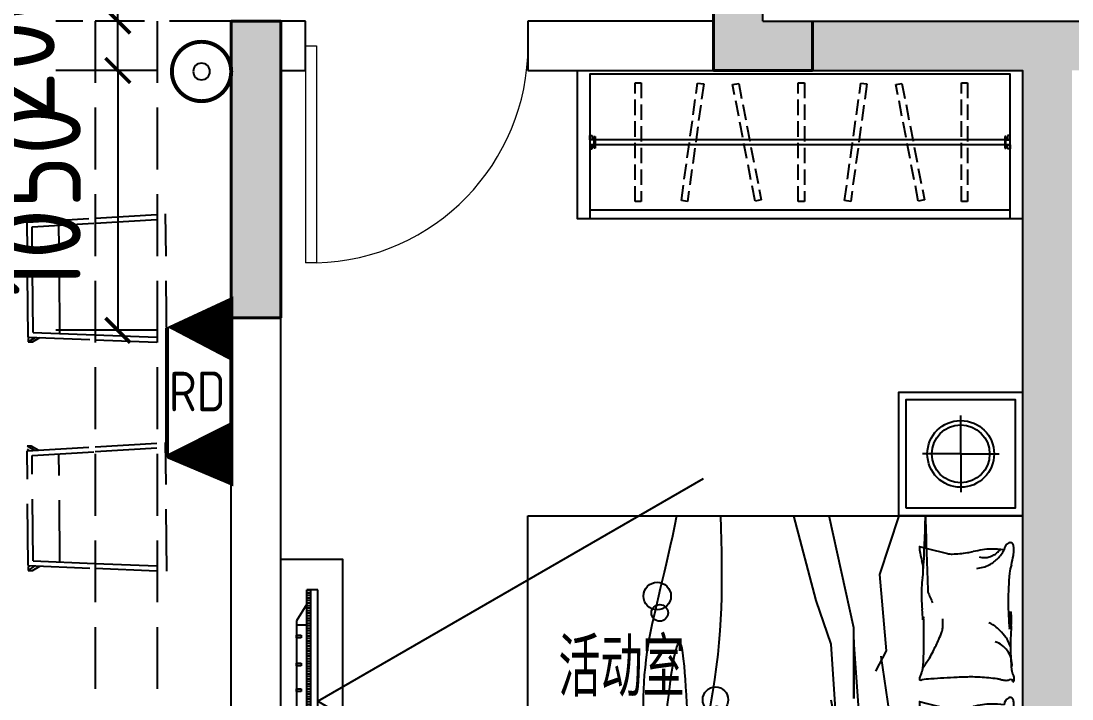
# Model space of a CAD drawing. Extents: x 3753737 to 4713801, y -857380 to 24339.
# Drawn here: x 4242463 to 4246713, y -707164 to -704423 of the extents above; entities that cross this region are included whole.
import ezdxf
from ezdxf.enums import TextEntityAlignment as Align

# ---------------------------------------------------------------- set-up
doc = ezdxf.new("R2010")
doc.units = 0
doc.header["$LTSCALE"] = 1000
doc.header["$MEASUREMENT"] = 0
doc.linetypes.add('3.5方案汇报，与郭总、侯月琴确定户型_t8$0$高层_t8$0$DASH', pattern=[0.35, 0.25, -0.1])
doc.linetypes.add('A户型$0$DASH', pattern=[0.35, 0.25, -0.1])
doc.layers.get('0').update_dxf_attribs({"linetype": 'CONTINUOUS'})
doc.layers.get('Defpoints').update_dxf_attribs({"linetype": 'CONTINUOUS'})
for name, color, linetype in [('!!电气', 1, 'CONTINUOUS'), ('3.5方案汇报，与郭总、侯月琴确定户型_t8$0$2020.03.04 -1安徽标准化洋房户型(UA）_t8_t8$0$A-家具-FURN', 251, 'CONTINUOUS'), ('3.5方案汇报，与郭总、侯月琴确定户型_t8$0$2020.03.04 -1安徽标准化洋房户型(UA）_t8_t8$0$fur', 252, 'CONTINUOUS'), ('3.5方案汇报，与郭总、侯月琴确定户型_t8$0$2020.03.04 -1安徽标准化洋房户型(UA）_t8_t8$0$FURN', 252, 'CONTINUOUS'), ('3.5方案汇报，与郭总、侯月琴确定户型_t8$0$高层_t8$0$LS-家具-LB', 8, 'CONTINUOUS'), ('5fur', 175, 'CONTINUOUS'), ('EQUIP-安防', 3, 'CONTINUOUS'), ('LS-家具-LB', 8, 'CONTINUOUS'), ('WALL', 252, 'CONTINUOUS'), ('保温', 6, 'CONTINUOUS')]:
    doc.layers.add(name, color=color, linetype=linetype)
for name, color, linetype, lineweight in [('COLUMN', 252, 'CONTINUOUS', 40), ('EQUIP-消防', 3, 'CONTINUOUS', 20), ('PUB_HATCH', 8, 'CONTINUOUS', 9), ('PUB_TEXT', 7, 'CONTINUOUS', 20), ('WINDOW', 146, 'CONTINUOUS', 20)]:
    doc.layers.add(name, color=color, linetype=linetype, lineweight=lineweight)
doc.styles.add('_TEL_DIM', font='SIMPLEX', dxfattribs={"width": 0.8, "height": 3.5, "bigfont": 'HZTXT'})
doc.styles.get("Standard").update_dxf_attribs({"font": 'gbenor.shx', "bigfont": 'gbcbig.shx'})
doc.dimstyles.get("Standard").update_dxf_attribs({"dimscale": 100, "dimtxt": 3.5, "dimasz": 1, "dimexe": 2.5, "dimexo": 3, "dimgap": 1.5, "dimtad": 1, "dimdec": 0, "dimzin": 0, "dimdsep": 46, "dimtxsty": 'Standard', "dimblk": 'ARCHTICK', "dimcen": 0.09, "dimadec": 0, "dimazin": 0, "dimtfac": 1, "dimtdec": 0, "dimtix": 1, "dimtmove": 2, "dimatfit": 3, "dimfxl": 1, "dimtolj": 1, "dimtzin": 0, "dimarcsym": 0})

# ---------------------------------------------------------------- blocks, each defined once
blk = doc.blocks.new('GFDGFSDFGD')
at = {"layer": 'PUB_HATCH'}
for points in [[(456966.6242620276, 370823.7242364994), (456316.6235069988, 370823.7237810019), (456316.6235069988, 370623.723500697), (456766.6242620276, 370623.7242364994), (456766.6242608383, 368523.7281418327), (457166.6242608383, 368523.7281418327), (457166.6242608383, 368723.7281418327), (456966.6242609706, 368723.7281418327)], [(454816.6362339624, 368723.7167763724), (454816.6362308792, 367523.7257141294), (455016.6362343028, 367523.7239626549), (455016.6362342408, 368723.7167764931)]]:
    blk.add_hatch(color=256, dxfattribs=at).paths.add_polyline_path(points)
at = {"layer": 'COLUMN', "color": 252}
for p, q in [((456766.6242620276, 370623.7242364994), (456766.6242608383, 368523.7281418327)), ((454816.6362339624, 368723.7167763724), (454816.6362308792, 367523.7257141294)), ((455016.6362342408, 368723.7167764931), (454816.6362339624, 368723.7167763724)), ((455016.6362343028, 367523.7239626549), (455016.6362342408, 368723.7167764931)), ((457166.6242608383, 368523.7281418327), (457166.6242608383, 368723.7281418327)), ((456766.6242608383, 368523.7281418327), (457166.6242608383, 368523.7281418327)), ((454816.6362308792, 367523.7257141294), (455016.6362343028, 367523.7239626549))]:
    blk.add_line(p, q, dxfattribs=at)
blk = doc.blocks.new('GDFGDGRD')
at = {"layer": '保温', "linetype": 'Continuous', "ltscale": 10}
h = blk.add_hatch(dxfattribs=at)
h.set_pattern_fill('HEX', color=251, scale=10, angle=90, style=0)
h.set_pattern_definition([(90, (-70765.89117912838, -151624.7360933621), (-16.49778, 1.010197673501861e-15), [9.525, -19.05]), (210, (-70765.89117912838, -151624.7360933621), (8.248889999999996, -14.28749658604684), [9.525, -19.05]), (150, (-70765.89117912838, -151615.2110933621), (-8.248890000000003, -14.28749658604684), [9.525, -19.05])])
h.paths.add_polyline_path([(434066.5790224251, 368523.7248330163), (434066.5789810187, 368723.7248300065), (432166.5783829462, 368723.7248300508), (432166.5784243525, 368523.7248330605)])
h = blk.add_hatch(dxfattribs=at)
h.set_pattern_fill('HEX', color=251, scale=10, angle=90, style=0)
h.set_pattern_definition([(90, (-70765.89117912838, -152124.7360933621), (-16.49778, 1.010197673501861e-15), [9.525, -19.05]), (210, (-70765.89117912838, -152124.7360933621), (8.248889999999996, -14.28749658604684), [9.525, -19.05]), (150, (-70765.89117912838, -152115.2110933621), (-8.248890000000003, -14.28749658604684), [9.525, -19.05])])
h.paths.add_polyline_path([(433016.677671614, 363923.7248245182), (433216.6776553047, 363923.7248245182), (433216.6776158109, 368523.7247332072), (433016.6776321201, 368523.7249298521)])
blk = doc.blocks.new('FGDGDGRDGRRD')
at = {"layer": '5fur', "color": 252, "linetype": 'A户型$0$DASH'}
for p, q in [((428534.8212053912, 366458.3318143099), (427984.8212053226, 366458.3318143099)), ((427984.8212053226, 366458.3318143099), (427984.8212053349, 363458.3318215524)), ((428234.8212054023, 366458.3318143099), (428234.8212052924, 363458.3318215585)), ((428534.8212054035, 363458.3318215524), (428534.8212053912, 366458.3318143099)), ((427984.8212053294, 365661.3506581786), (428269.4946724803, 365678.2163108966)), ((428274.5861164507, 365158.0915636655), (428269.4946724803, 365678.2163108966)), ((427709.1920051184, 365664.3178156393), (427726.493164704, 365664.4871747887)), ((427709.1920051184, 365664.3178156393), (427737.4564601207, 365646.6953833841)), ((427709.3251775543, 365650.713368722), (427716.2035708931, 365645.4362430337)), ((427709.3807916195, 365645.0320233258), (427984.8212053294, 365661.3506581783)), ((427713.9299557426, 365180.3047565126), (427709.3807916195, 365645.0320233258)), ((427726.493164704, 365664.4871747887), (427756.5219214429, 365647.8249282364)), ((427729.5661644326, 365626.1928483413), (427984.8212053294, 365641.3155885022)), ((427733.742666619, 365199.5354683411), (427729.5661644326, 365626.1928483413)), ((427842.2229839671, 365195.237478988), (427837.9415570608, 365632.6136143988)), ((427984.8212053294, 365641.3155885027), (428269.6906799006, 365658.1928538021)), ((427733.742666619, 365199.5354683411), (427984.8212053294, 365189.587738535)), ((427713.9299557426, 365180.3047565126), (427984.8212053294, 365169.5720472526)), ((427713.9855698082, 365174.6234111169), (427720.7593405587, 365180.0341763387)), ((427713.9855698082, 365174.6234111169), (427714.1187422439, 365161.018964201)), ((427714.1187422439, 365161.018964201), (427742.0328059828, 365179.1913217984)), ((427714.1187422439, 365161.018964201), (427731.41990183, 365161.1883233499)), ((427731.41990183, 365161.1883233499), (427761.1167257215, 365178.4352170432)), ((427984.8212053294, 365189.5877385359), (428274.3901090292, 365178.1150207596)), ((427984.8212053294, 365169.5720472525), (428274.5861164507, 365158.0915636655)), ((427709.1920051184, 364740.5712377088), (427726.493164704, 364740.7405968583)), ((427709.1920051184, 364740.5712377088), (427737.4564601207, 364722.9488054537)), ((427709.3807916195, 364721.2854453953), (427984.8212053294, 364737.6040802478)), ((427726.493164704, 364740.7405968583), (427756.5219214429, 364724.078350306)), ((427984.8212053294, 364737.6040802481), (428269.4946724803, 364754.4697329662)), ((427984.8212053294, 364717.5690105723), (428269.6906799006, 364734.4462758717)), ((428274.5861164507, 364234.3449857351), (428269.4946724803, 364754.4697329662)), ((427709.3251775543, 364726.9667907915), (427716.2035708931, 364721.6896651033)), ((427713.9299557426, 364256.5581785822), (427709.3807916195, 364721.2854453953)), ((427729.5661644326, 364702.4462704108), (427984.8212053294, 364717.5690105718)), ((427733.742666619, 364275.7888904106), (427729.5661644326, 364702.4462704108)), ((427842.2229839671, 364271.4909010576), (427837.9415570608, 364708.8670364683)), ((427733.742666619, 364275.7888904106), (427984.8212053294, 364265.8411606045)), ((427984.8212053294, 364265.8411606054), (428274.3901090292, 364254.3684428292)), ((427713.9299557426, 364256.5581785822), (427984.8212053294, 364245.8254693222)), ((427713.9855698082, 364250.8768331864), (427720.7593405587, 364256.2875984082)), ((427713.9855698082, 364250.8768331864), (427714.1187422439, 364237.2723862705)), ((427714.1187422439, 364237.2723862705), (427742.0328059828, 364255.4447438679)), ((427714.1187422439, 364237.2723862705), (427731.41990183, 364237.4417454195)), ((427731.41990183, 364237.4417454195), (427761.1167257215, 364254.6886391127)), ((427984.8212053294, 364245.825469322), (428274.5861164507, 364234.3449857351))]:
    blk.add_line(p, q, dxfattribs=at)
blk = doc.blocks.new('3.5方案汇报，与郭总、侯月琴确定户型_t8$0$2020.03.04 -1安徽标准化洋房户型(UA）_t8_t8$0$A-F-Bed1500-4')
at = {"color": 252}
for p, q in [((-750, 0), (750, 0)), ((-750, -2000), (-750, 0)), ((750, 0), (750, -2000)), ((-617.7616681484506, -386.1678229130339), (-597.1052253507078, -303.5976939790417)), ((8.50855775270611, -386.1678229130339), (29.16500055044889, -303.5976939788088)), ((-625.2731553353369, -416.1934013820719), (-617.7616681484506, -386.1678229130339)), ((0.9970705658197403, -416.1934013820719), (8.50855775270611, -386.1678229130339)), ((-511.9317226624116, -577.1798769615125), (-750, -498.5179049889557)), ((750, -478.7751651676372), (236.2117371819913, -522.2103799527977)), ((-203.8726855423301, -549.6951108605135), (-511.9317226624116, -577.1798769615125)), ((-121.3568195393309, -593.6707366220653), (-203.8726855423301, -549.6951108605135)), ((192.2032949095592, -516.7134267324582), (-181.868435013108, -571.682923741173)), ((746.33831248153, -516.7134267324582), (159.196948508732, -643.1432804106735)), ((313.2264670683071, -538.7012044200674), (192.2032949095592, -516.7134267324582)), ((219.7085639815778, -648.6402336307801), (-247.8811278147623, -681.6219529518858)), ((159.196948508732, -643.1432804106735), (219.7085639815778, -648.6402336307801)), ((399.7718516308814, -687.1189061722253), (619.8140629930422, -654.1371868508868)), ((619.8140629930422, -654.1371868508868), (750, -678.7815798122901)), ((-297.3905886290595, -681.6219529521186), (-750, -781.9198113195598)), ((-11.33574325218797, -681.6219529518858), (-297.3905886290595, -681.6219529521186)), ((-247.8811278147623, -681.6219529518858), (-11.33574325218797, -681.6219529518858)), ((-5.834665923379362, -775.0701225022785), (461.7549670860171, -681.6219529518858)), ((542.7992743197829, -698.1128126126714), (399.7718516308814, -687.1189061722253)), ((461.7549670860171, -681.6219529518858), (542.7992743197829, -698.1128126126714)), ((-231.3779546143487, -775.0701225022785), (103.2992309322581, -753.2596241997089)), ((-407.4117237040773, -835.5365727311), (-231.3779546143487, -775.0701225022785)), ((-750, -926.6360268753488), (-407.4117237040773, -835.5365727311)), ((750, -2000), (-750, -2000))]:
    blk.add_line(p, q, dxfattribs=at)
for points in [[(-139.249232025817, -42.7511342507787, 0.08815313181814681), (-173.7790566831827, -46.29488889290951, 0.08815313181902454), (-204.9744019890204, -61.51715610316023, 0.07754712070292484), (-226.620638509281, -83.12931038974784, 0.07754712070444297), (-240.6538191596046, -110.3086151876487)], [(-221.2358808247373, -48.4499370441772, 0.02784216218710925), (-245.0176549861208, -59.06310973060317, 0.04868500777511277), (-257.5544203873724, -67.14686379302293, 0.02366646222630654), (-285.4776938995346, -91.50591961527243, 0.03122341845377973), (-304.5009703617543, -112.185090259416, 0.04680097368508041), (-309.6089792819694, -119.8512246275786, 0.02319083204715396), (-317.6459259726107, -136.5808198016603)], [(-135.4935864089057, -403.0572284564842, 0.01610775216538851), (-174.4123205458745, -376.8253474652302, 0.02459882653293369), (-201.2185604190454, -361.7720933710225, 0.009477215100867024), (-250.2568336464465, -338.4738929325249, 0.0159372813057892), (-280.0888819471002, -326.1168072121218, 0.07252085289905216), (-296.4292581798509, -322.5305621267762, 0.03333927880047234), (-332.6689003454521, -322.3637158314232)], [(-521.7384666698053, -401.5331427433994, 0.009729474472361587), (-744.4496543509886, -392.5013080853969, 0.002723181774252113), (-441.5664151413366, -382.4145902951714, 0.007970500852809087), (-419.821477971971, -373.3759234382305, 0.007970500855136745), (-398.375706737861, -363.6487096799538)], [(213.4660011697561, -401.5331427433994, 0.009729474472361587), (240.7548134885728, -392.5013080853969, 0.009729474473291038), (267.6715636532754, -382.4145902951714, 0.007970500852809087), (289.416500822641, -373.3759234382305, 0.007970500855136745), (310.862272056751, -363.6487096797209)]]:
    blk.add_lwpolyline(points, format="xyb", dxfattribs=at)
for centre, radius in [((-6.30894747748971, -1241.852265570778), 51.58965469094711), ((46.07884426414967, -1236.617397223366), 26.18686817343938), ((386.5995559524745, -1435.542531394865), 135.8260201244952), ((-425.4113549496979, -1477.421507525025), 55.67098179216729), ((-357.3072224175557, -1466.951765938429), 33.53479937890176), ((454.7036966560408, -1566.414333024062), 33.13048385271835)]:
    blk.add_circle(centre, radius, dxfattribs=at)
for centre, radius, start, end in [((-628.3414259647252, -49.99225914152339), 13.12400763483671, 101.2723767491829, 206.5805210736168), ((-613.2361623944016, -125.7768511082977), 90.3993165445249, 90, 101.2723767491829), ((-613.2361623927718, -196.5102532042656), 161.132718640496, 81.56280626608805, 90), ((-634.3106601447798, -338.5882092060056), 304.7651663573313, 74.25601660039709, 81.56280626608805), ((-132.9245127314935, 9.065650589298457), 53.92039297184105, 275.2591878802243, 300.6512549356904), ((-90.71347370848525, -62.1638139039278), 28.87700087226759, 85.69746007519794, 120.6512549414286), ((-90.43086032988504, -58.40740353497677), 25.10997430189502, 68.21169773668494, 85.69746007519794), ((-82.7019373390358, -44.35324466158636), 4.278555704586578, 78.10694305107273, 158.0096009477628), ((-81.34237842075527, -37.8977983717341), 2.318503280731092, 258.1069430575997, 19.56396719818077), ((-82.37983752437867, -38.26648592855781), 3.419526398665837, 19.56396718337717, 68.21169772429774), ((-2.07120006356854, -49.99225914152339), 13.12400763483671, 101.2723767491829, 206.5805210736168), ((13.03406350675505, -125.7768511082977), 90.3993165445249, 90, 101.2723767491829), ((13.03406350838486, -196.5102532040328), 161.132718640496, 81.56280626608805, 90), ((-8.040434243623167, -338.5882092057727), 304.7651663573313, 74.25601660039709, 81.56280626608805), ((521.6299745468423, -141.6877224522177), 99.20502275853231, 85.78412244607468, 105.9352418457458), ((573.231081123813, 9.065650589298457), 53.92039297184105, 275.2591878802243, 300.6512549356904), ((615.4421201468213, -62.16381390369497), 28.87700087226759, 85.69746007519794, 120.6512549414286), ((615.7247335254215, -58.40740353474393), 25.10997430189502, 68.21169773668494, 85.69746007519794), ((623.4536565162707, -44.35324466135353), 4.278555704586578, 78.10694305107273, 158.0096009477628), ((624.8132154345512, -37.89779837150127), 2.318503280731092, 258.1069430575997, 19.56396719818077), ((623.7757563309278, -38.26648592832498), 3.419526398665837, 19.56396718337717, 68.21169772429774), ((-609.5053405356593, -40.5678583746776), 34.18623553474303, 206.5805210736168, 265.5997908527732), ((-123.3520142054185, -127.7512521895114), 491.8309499016032, 173.7676352583287, 180), ((-676.2830024565337, -199.1041415601503), 139.9446217386989, 45.0976165080812, 62.79640743685439), ((-485.8864607433788, 187.8959194081835), 242.2405746093072, 254.2560166003971, 262.4531487862034), ((-402.0984047877137, 1074.751451480202), 1132.911323380744, 264.1432992901358, 270.0012636383574), ((-402.0734187968774, 990.8247237696778), 1048.984595394926, 270, 276.0866954021577), ((-335.3091080090962, -196.8550412300974), 152.3768302830959, 92.5385855987967, 100.189876582625), ((-468.1052776970901, -1934.016663561109), 1890.100630726493, 84.61873047501305, 86.78995671789357), ((-329.2266520054545, -334.0459967916831), 289.7025545990662, 85.19815447038404, 92.5385855987967), ((-231.8794743344188, 824.7829774564598), 873.2080458157864, 265.1981544703841, 269.4242593250203), ((-225.6387776343618, 1445.815266054589), 1494.271689717824, 269.4242593250203, 271.9078869210661), ((-203.2166801504791, 772.7058309009299), 820.7889043784693, 271.9078869210661, 275.2591878802243), ((-72.2088030242594, -48.59070091624744), 15.59499963617817, 158.0096009477628, 201.4209842488662), ((-328.3490169269498, -36.09148694598116), 246.0324298307895, 347.8905418753753, 351.8665172916235), ((-117.2500239664223, -66.26119471597485), 32.788447275897, 351.8665172916235, 21.42098424886616), ((16.76488536503166, -40.56785837537609), 34.18623553396625, 206.5805210736168, 265.5997908527732), ((502.9182116948068, -127.7512521895114), 491.8309499016032, 173.7676352583287, 180), ((347.7647450969089, 4073.153131101746), 4127.45548347206, 266.2060126425075, 268.1914537772366), ((307.1645600019256, 624.524859480327), 682.6847311054545, 262.4531487862034, 270), ((307.1645599977346, 990.8247237699106), 1048.984595394926, 270, 276.0866954021577), ((338.9455687275622, -334.0459967914503), 289.7025545990662, 85.19815447038404, 92.5385855987967), ((498.7204649767373, 6156.757255722769), 6203.786664957764, 268.4056676524657, 269.6045789805927), ((436.292746398598, 824.7829774564598), 873.2080458157864, 265.1981544703841, 269.4242593250203), ((653.8282331556547, -374.1278852566611), 391.6486463229035, 128.3885663838108, 133.8115076753877), ((458.2982833771966, -127.3293288974091), 76.78123187456048, 117.2395874878568, 128.3885663838108), ((362.2702780038817, 474.0518832043745), 529.2819795624205, 276.0866954021577, 280.189876582625), ((530.2692489571637, -267.1320031944197), 234.021836131568, 110.8602819915767, 117.2395874937872), ((442.533443098655, 1445.815266054589), 1494.271689717824, 269.4242593250203, 271.9078869210661), ((521.6299745454453, -141.6877224501222), 99.20502275521251, 143.8233548632496, 161.5603484898353), ((521.6299745460274, -141.6877224475611), 99.2050227541671, 126.0863612402911, 143.8233548632496), ((521.629974546493, -141.6877224512864), 99.20502275752371, 105.9352418457458, 126.0863612402911), ((443.400542817777, 2582.659089343157), 2630.741319032906, 271.0646636373529, 272.9365498579432), ((633.9467908310471, -48.59070091601461), 15.59499963617817, 158.0096009477628, 201.4209842488662), ((377.8065769283567, -36.09148694598116), 246.0324298307895, 347.8905418753753, 351.8665172916235), ((588.9055698888842, -66.26119471597485), 32.788447275897, 351.8665172916235, 21.42098424886616), ((-666.9327176788356, -163.1189644287806), 89.8545583439198, 41.44290606445839, 53.73593242867623), ((-639.0122753605247, -138.4665995449759), 52.60821364254281, 25.35511672604316, 41.44290606445839), ((-728.0098174433224, -180.6403350499459), 151.0926614666538, 21.81492367501513, 25.35511672604316), ((-778.5756133535178, -200.8804898306262), 205.5588306139067, 18.77989883407001, 21.81492367501513), ((-676.28300245828, -199.1041415615473), 139.9446217408266, 27.39882557864935, 45.0976165080812), ((814.4362170802196, -224.8369715914596), 913.0531557024722, 172.3191033009795, 176.6312513789692), ((106.1292718000477, -129.3105819632765), 198.3336164092538, 167.8905418753753, 172.3191033009795), ((534.794852689025, -214.8086926101241), 200.1861671667296, 151.6832362035009, 156.9972308943948), ((401.9782707632985, -143.2441972449888), 49.31628471400698, 140.9650640087837, 151.6832362035009), ((538.5956741444534, -254.0127849450801), 225.1969116393629, 133.8115076753877, 140.9650640087837), ((1520.591810935526, -224.8369715914596), 913.0531557024722, 172.3191033009795, 176.6312513789692), ((812.2848656553542, -129.3105819632765), 198.3336164092538, 167.8905418753753, 172.3191033009795), ((-411.2041313839145, -127.7512521899771), 203.9788327231081, 180, 189.6843662906793), ((257.1871764346724, -13.68873065826483), 882.032812274582, 189.6843662906793, 192.1983793662628), ((-637.1340477054473, -152.7852195657324), 56.16381224036447, 0, 18.77989883407001), ((-672.5028725169832, -152.7852195664309), 91.53263705188874, 345.3148933670589, 0), ((-676.2830024510622, -199.1041415615473), 139.944621734397, 16.51497588371314, 27.39882557864935), ((-676.2830024525756, -199.1041415601503), 139.9446217354562, 5.63112618007712, 16.51497587092328), ((215.0660945163108, -127.7512521899771), 203.9788327231081, 180, 189.6843662906793), ((883.4574023353634, -13.68873063707724), 882.0328122786037, 189.6843662906793, 192.1983793662628), ((-914.8928671346512, -267.0667035630904), 317.1219007156818, 8.005050951176866, 12.19837936626278), ((580.5149428424193, -211.0675232911017), 678.7269722582655, 176.6312513789692, 181.6330886383216), ((-288.6226412339602, -267.0667035502847), 317.1219007134373, 8.005050951176866, 12.19837936626278), ((1286.670536698191, -211.0675232806243), 678.7269722581079, 176.6312513789692, 181.6330886383216), ((-1253.223493065336, -314.6463874252513), 658.7817297255854, 2.664881811253276, 8.005050951176866), ((1266.736566224368, -191.5030051479116), 1365.227436036072, 181.6330886383216, 183.0549578030348), ((-626.9532671646448, -314.646387435263), 658.781729726516, 2.664881811253276, 8.005050951176866), ((1972.892160080606, -191.5030051479116), 1365.227436036072, 181.6330886383216, 183.0549578030348), ((-662.7922229029937, -287.1650418220088), 67.71125242046591, 345.9548063017074, 2.664881811253276), ((13519.62342564139, 462.4293625634164), 13635.55196031889, 183.0549578030348, 183.50485753629), ((-36.52199700183701, -287.1650418220088), 67.71125242046591, 345.9548063017074, 2.664881811253276), ((14225.77901949716, 462.4293624446727), 13635.5519603121, 183.0549578030348, 183.50485753629), ((230.1554761371808, -351.5202197786421), 321.1810663000431, 183.50485753629, 189.9983581996), ((936.3110699924873, -351.5202197786421), 321.1810663000431, 183.50485753629, 189.9983581996), ((-624.3837098155636, -416.4159061615355), 0.9168542466615369, 165.9550628184118, 274.0829399967642), ((-643.596068381099, -147.2659479903523), 270.7516457491696, 274.0829399967642, 279.4841043331464), ((-636.8265665104846, -187.7879541774746), 229.6680828437212, 279.4841043331464, 287.3864123713414), ((-532.4193359486526, -521.2289212362375), 119.7367658728862, 96.43405368305908, 107.3864123713414), ((-529.4862536445726, -547.2383784356061), 145.9110822079476, 78.44143822268722, 96.43405368968716), ((-433.1903298820835, 75.24777236650698), 484.2003257956834, 262.0391745989814, 271.8978990650748), ((-484.5293514018413, 994.4599731999915), 1404.763554182042, 272.7490648362864, 274.6175821802166), ((-273.5085289981216, -1618.252534490777), 1216.456855347142, 92.6096299651822, 94.61758218021657), ((-244.8405229367781, -6117.738517785911), 5718.506036013494, 89.71345520095782, 90.97037843475093), ((-320.9846268149558, -340.6514992373995), 62.90506594346241, 250.7862899696913, 262.7759744107171), ((-222.0629191251937, -1563.303399197292), 1164.013960197597, 86.42602720317774, 89.71345520095782), ((-158.595426295884, -547.1507680877112), 145.8812122925293, 77.13096199806675, 86.42602720317774), ((-136.1912941676565, -449.0857025985606), 45.28945216349266, 62.7158828671123, 77.13096199806675), ((-80.25877119449433, -340.6446779980324), 76.72654245404146, 242.7158828671123, 253.778848955687), ((-77.2546353507787, -330.31860432541), 87.48073371430169, 253.778848955687, 262.8796063852586), ((-87.93453427380882, -415.8138407743536), 1.321023312779486, 262.8796063935308, 343.3022341338442), ((-105.1835315445205, -410.639626707416), 19.32936577002646, 343.3022341338442, 9.998358199600041), ((1.886516085127369, -416.4159061617684), 0.916854246280022, 165.9550627909102, 274.0829399701515), ((-17.32584248040803, -147.2659479803406), 270.7516457590064, 274.0829399967642, 279.4841043331464), ((-10.55634060932789, -187.7879541772418), 229.6680828437212, 279.4841043331464, 287.3864123713414), ((93.85088995250408, -521.2289212360047), 119.7367658728862, 96.43405368305908, 107.3864123713414), ((135.7515557262814, -2065.299789458048), 1663.97324612543, 86.58211283388943, 91.90513284376604), ((281.0498948738677, -178.8987857152242), 230.0529023427443, 258.4414382226872, 272.7490648362864), ((224.7086273927707, 994.4599732002243), 1404.763554182042, 272.7490648362864, 274.6175821802166), ((423.3316977967042, -6117.738517743535), 5718.506035971117, 89.71345520095782, 90.97037843475093), ((412.2958440557122, 653.8769799049478), 1057.417088687074, 265.3453049384535, 268.2683873446387), ((435.7294497964904, -1618.252534490777), 1216.456855347142, 92.6096299651822, 94.61758218021657), ((446.109301607823, -1563.303399197292), 1164.013960197597, 86.42602720317774, 89.71345520095782), ((495.2166236483026, -1386.336985076312), 985.062967065069, 85.05950514263797, 88.63567947894549), ((569.96429968765, -449.0857025983278), 45.28945216349266, 62.7158828671123, 77.13096199806675), ((625.8968226608122, -340.6446779980324), 76.72654245404146, 242.7158828671123, 253.778848955687), ((628.9009585045278, -330.31860432541), 87.48073371430169, 253.778848955687, 262.8796063852586), ((618.2210595814977, -415.8138407743536), 1.321023312779486, 262.8796063935308, 343.3022341338442), ((600.972062310786, -410.639626707416), 19.32936577002646, 343.3022341338442, 9.998358199600041)]:
    blk.add_arc(centre, radius, start, end, dxfattribs=at)
for points, knots in [([(-750, -1220.912777505815), (-476.814266057685, -1214.753384231823), (-219.4599993759766, -1206.616908891127), (406.6843391740695, -1343.619838840561), (-750, -1378.347516756039), (203.8595337867737, -1456.506617772859), (750, -1514.06561530754)], [0, 0, 0, 0, 692.7859228564369, 915.1608489588393, 1290.086230292408, 2337.669759119592, 2337.669759119592, 2337.669759119592, 2337.669759119592]), ([(-750, -1398.898428504122), (-520.3506864029914, -1444.700659054564), (-8.960546384565532, -1599.528082831064), (374.4130517626181, -1500.230366172269), (750, -1430.307658155682)], [0, 0, 0, 0, 470.0992431246647, 1589.098475282663, 1589.098475282663, 1589.098475282663, 1589.098475282663])]:
    blk.add_open_spline(points, degree=3, knots=knots, dxfattribs=at)
blk = doc.blocks.new('3.5方案汇报，与郭总、侯月琴确定户型_t8$0$2020.03.04 -1安徽标准化洋房户型(UA）_t8_t8$0$VCBCXVBCXVBV')
at = {"color": 252}
for p, q in [((212022.0000002291, 120965.4999999998), (212022.0000002291, 121120.4999999998)), ((212022.0000002291, 120965.4999999998), (211867.0000002291, 120965.4999999998)), ((212022.0000002291, 120965.4999999998), (212022.0000002291, 120810.4999999998)), ((212022.0000002291, 120965.4999999998), (212177.0000002291, 120965.4999999998)), ((212022.0000002291, 118965.4999999995), (212022.0000002291, 119120.4999999995)), ((212022.0000002291, 118965.4999999995), (211867.0000002291, 118965.4999999995)), ((212022.0000002291, 118965.4999999995), (212022.0000002291, 118810.4999999995)), ((212022.0000002291, 118965.4999999995), (212177.0000002291, 118965.4999999995))]:
    blk.add_line(p, q, dxfattribs=at)
for points in [[(211772.0000002291, 120715.4999999997), (211772.0000002291, 121215.4999999998), (212272.0000002291, 121215.4999999998), (212272.0000002291, 120715.4999999997)], [(211802.0000002291, 120745.4999999997), (211802.0000002291, 121185.4999999998), (212242.0000002291, 121185.4999999998), (212242.0000002291, 120745.4999999997)], [(211772.0000002291, 119215.4999999997), (211772.0000002291, 118715.4999999995), (212272.0000002291, 118715.4999999995), (212272.0000002291, 119215.4999999997)], [(211802.0000002291, 119185.4999999997), (211802.0000002291, 118745.4999999995), (212242.0000002291, 118745.4999999995), (212242.0000002291, 119185.4999999997)]]:
    blk.add_lwpolyline(points, close=True, dxfattribs=at)
for centre, radius in [((212022.0000002291, 120965.4999999998), 135), ((212022.0000002291, 120965.4999999998), 117), ((212022.0000002291, 118965.4999999995), 135), ((212022.0000002291, 118965.4999999995), 117)]:
    blk.add_circle(centre, radius, dxfattribs=at)
at = {"layer": '3.5方案汇报，与郭总、侯月琴确定户型_t8$0$2020.03.04 -1安徽标准化洋房户型(UA）_t8_t8$0$A-家具-FURN', "color": 252, "rotation": 270}
blk.add_blockref('3.5方案汇报，与郭总、侯月琴确定户型_t8$0$2020.03.04 -1安徽标准化洋房户型(UA）_t8_t8$0$A-F-Bed1500-4', (212271.9999992447, 119965.4999999997), dxfattribs=at)
blk = doc.blocks.new('3.5方案汇报，与郭总、侯月琴确定户型_t8$0$2020.03.04 -1安徽标准化洋房户型(UA）_t8_t8$0$sdfgsdfgsdfg')
at = {"layer": '3.5方案汇报，与郭总、侯月琴确定户型_t8$0$2020.03.04 -1安徽标准化洋房户型(UA）_t8_t8$0$FURN'}
h = blk.add_hatch(dxfattribs=at)
h.set_pattern_fill('ANSI31', color=256, scale=100, angle=225, style=0)
h.set_pattern_definition([(360, (-130272.1253712806, -44238.08861426391), (4.000000000000001e-15, 9.152000002052633), [])])
h.paths.add_polyline_path([(-68957.79749128432, -54984.28760824916), (-68957.79749128432, -54178.91160806853), (-68972.00357232452, -54178.91160806853), (-68972.00357232452, -54984.28760824916)])
for p, q in [((-68997.53502674983, -54581.59960815882), (-70393.88986594346, -53775.41376586619)), ((-68957.79749128432, -54178.91160806853), (-68997.53502674983, -54178.91160806853)), ((-68997.53502674983, -54178.91160806853), (-68997.53502674983, -54984.28760824916)), ((-68972.00357232452, -54178.91160806853), (-68972.00357232452, -54984.28760824916)), ((-68957.79749128432, -54178.91160806853), (-68957.79749128432, -54984.28760824916)), ((-68957.79749128432, -54230.77538025462), (-68920.03037832933, -54290.48807915693)), ((-68957.79749128432, -54306.47667307929), (-68920.03037832933, -54306.47667307929)), ((-68920.03037832933, -54872.71113716076), (-68920.03037832933, -54290.48807915693)), ((-68937.59503988666, -54343.05047872105), (-68937.59503988666, -54352.61863628913)), ((-68920.03037832933, -54343.05047872105), (-68937.59503988666, -54343.05047872105)), ((-68920.03037832933, -54352.61863628913), (-68920.03037832933, -54343.05047872105)), ((-68937.59503988666, -54352.61863628913), (-68920.03037832933, -54352.61863628913)), ((-68937.59503988666, -54444.23015367643), (-68937.59503988666, -54453.79831124451)), ((-68920.03037832933, -54444.23015367643), (-68937.59503988666, -54444.23015367643)), ((-68937.59503988666, -54453.79831124451), (-68920.03037832933, -54453.79831124451)), ((-68920.03037832933, -54453.79831124451), (-68920.03037832933, -54444.23015367643)), ((-68937.59503988666, -54536.4461206969), (-68937.59503988666, -54546.01427826498)), ((-68920.03037832933, -54536.4461206969), (-68937.59503988666, -54536.4461206969)), ((-68937.59503988666, -54546.01427826498), (-68920.03037832933, -54546.01427826498)), ((-68920.03037832933, -54546.01427826498), (-68920.03037832933, -54536.4461206969)), ((-68997.53502674983, -54581.59960815887), (-70393.88986594346, -55387.78545045173)), ((-68937.59503988666, -54626.75309562082), (-68937.59503988666, -54617.18493805271)), ((-68937.59503988666, -54617.18493805271), (-68920.03037832933, -54617.18493805271)), ((-68920.03037832933, -54626.75309562082), (-68937.59503988666, -54626.75309562082)), ((-68920.03037832933, -54617.18493805271), (-68920.03037832933, -54626.75309562082)), ((-68937.59503988666, -54718.96906264129), (-68937.59503988666, -54709.40090507318)), ((-68937.59503988666, -54709.40090507318), (-68920.03037832933, -54709.40090507318)), ((-68920.03037832933, -54718.96906264129), (-68937.59503988666, -54718.96906264129)), ((-68920.03037832933, -54709.40090507318), (-68920.03037832933, -54718.96906264129)), ((-68937.59503988666, -54820.14873759664), (-68937.59503988666, -54810.58058002857)), ((-68937.59503988666, -54810.58058002857), (-68920.03037832933, -54810.58058002857)), ((-68920.03037832933, -54820.14873759664), (-68937.59503988666, -54820.14873759664)), ((-68920.03037832933, -54810.58058002857), (-68920.03037832933, -54820.14873759664)), ((-68957.79749128432, -54856.72254323841), (-68920.03037832933, -54856.72254323841)), ((-68957.79749128432, -54932.42383606308), (-68920.03037832933, -54872.71113716076)), ((-68997.53502674983, -54984.28760824916), (-68957.79749128432, -54984.28760824916))]:
    blk.add_line(p, q, dxfattribs=at)
blk = doc.blocks.new('*U272')
at = {"layer": '3.5方案汇报，与郭总、侯月琴确定户型_t8$0$高层_t8$0$LS-家具-LB'}
for p, q in [((49.99999999918509, -279.999999998221), (49.99999999930151, -263.38461538302)), ((49.99999999930151, -263.38461538302), (60.24390243832022, -263.3846153829618)), ((67.8147581940284, -279.9999999984539), (49.99999999918509, -279.9999999983374)), ((49.99999999918509, -279.999999998221), (67.8147581940284, -279.9999999984539)), ((60.2439024382038, -279.9999999982501), (49.99999999918509, -279.999999998221)), ((60.24390243832022, -263.3846153829618), (60.2439024382038, -279.9999999982501)), ((67.81475819391198, -313.3846153829909), (67.81475819414482, -267.0769230752448)), ((67.81475819414482, -267.0769230752448), (72.20500209659804, -267.0769230753031)), ((72.08992131776176, -279.9999999983665), (1727.794997902703, -280.0000000057007)), ((72.20500209659804, -267.0769230753031), (72.2050020963652, -313.38461538302)), ((1727.79499790282, -267.076923082579), (1727.794997902587, -313.3846153902668)), ((1732.185241805157, -267.076923082579), (1727.79499790282, -267.076923082579)), ((1732.18524180504, -313.3846153902668), (1732.185241805157, -267.076923082579)), ((1732.185241805157, -280.0000000057298), (1750, -280.0000000057589)), ((1739.756097561098, -263.3846153904415), (1739.756097560981, -280.0000000057007)), ((1750.000000000116, -263.3846153904415), (1739.756097561098, -263.3846153904415)), ((1739.756097560981, -280.0000000057007), (1750, -280.0000000056425)), ((1750, -280.0000000056425), (1750.000000000116, -263.3846153904415)), ((67.8147581940284, -300.4615384599274), (49.99999999918509, -300.4615384598983)), ((49.99999999906868, -300.4615384597528), (67.8147581940284, -300.4615384598692)), ((49.99999999906868, -300.4615384598692), (49.99999999906868, -317.0769230752448)), ((60.24390243808739, -300.4615384599274), (49.99999999906868, -300.4615384598692)), ((49.99999999906868, -317.0769230752448), (60.24390243808739, -317.0769230752448)), ((60.24390243808739, -317.0769230752448), (60.24390243808739, -300.4615384599274)), ((72.2050020963652, -313.38461538302), (67.81475819391198, -313.3846153829909)), ((72.08992131764535, -300.4615384598692), (1727.794997902587, -300.4615384672034)), ((1727.794997902587, -313.3846153902668), (1732.18524180504, -313.3846153902668)), ((1732.18524180504, -300.4615384672034), (1749.999999999884, -300.4615384672616)), ((1739.756097560981, -300.4615384672616), (1750, -300.4615384673198)), ((1739.756097560865, -317.0769230826372), (1739.756097560981, -300.4615384672616)), ((1749.999999999884, -317.0769230826372), (1739.756097560865, -317.0769230826372)), ((1750, -300.4615384673198), (1749.999999999884, -317.0769230826372)), ((50, -565), (1750, -565)), ((50, -600), (1750, -600))]:
    blk.add_line(p, q, dxfattribs=at)
blk.add_lwpolyline([(50, -600), (50, -15), (1750, -15), (1750, -600), (1800, -600), (1800, 0), (0, 0), (0, -600), (50, -600)], dxfattribs=at)
at = {"layer": '3.5方案汇报，与郭总、侯月琴确定户型_t8$0$高层_t8$0$LS-家具-LB', "color": 251, "linetype": '3.5方案汇报，与郭总、侯月琴确定户型_t8$0$高层_t8$0$DASH', "ltscale": 0.25}
for points in [[(222.0521141805621, -49.99999999875217), (222.0521141805621, -529.9999999987522), (247.0521141805621, -529.9999999987522), (247.0521141805621, -49.99999999875217)], [(487.6436516284448, -51.96196591184344), (396.9975685841309, -523.3251885212485), (421.5477364283724, -528.0463386798074), (512.1938194726827, -56.68311607040232)], [(629.3078114396048, -53.96814934521535), (694.9682893215904, -529.4560058087736), (719.7332818457326, -526.0361892524197), (654.072803963747, -50.54833278886144)], [(882.0521141805621, -49.99999999875217), (882.0521141805621, -529.9999999987522), (907.0521141805621, -529.9999999987522), (907.0521141805621, -49.99999999875217)], [(1147.643651628445, -51.96196591184344), (1056.997568584131, -523.3251885212485), (1081.547736428372, -528.0463386798074), (1172.193819472683, -56.68311607040232)], [(1289.307811439605, -53.96814934521535), (1354.96828932159, -529.4560058087736), (1379.733281845733, -526.0361892524197), (1314.072803963747, -50.54833278886144)], [(1542.052114180562, -49.99999999875217), (1542.052114180562, -529.9999999987522), (1567.052114180562, -529.9999999987522), (1567.052114180562, -49.99999999875217)]]:
    blk.add_lwpolyline(points, close=True, dxfattribs=at)
blk = doc.blocks.new('$DorLib2D$00000001')
for p, q in [((0.45, 0.9750000000000001), (0.5000000000000002, 0.9750000000000001)), ((0.45, 0), (0.45, 0.9750000000000001)), ((0.5, 0), (0.5, 0.9750000000000001)), ((0.5, 0), (0.45, 0))]:
    blk.add_line(p, q)
at = {"lineweight": 13}
blk.add_arc((0.475, 0), 0.975, 91.4692835813538, 180, dxfattribs=at)
blk = doc.blocks.new('A$C1C403CBE')
at = {"layer": '3.5方案汇报，与郭总、侯月琴确定户型_t8$0$2020.03.04 -1安徽标准化洋房户型(UA）_t8_t8$0$FURN', "ltscale": 0.3}
blk.add_lwpolyline([(34649.99940751074, 1574.999991312041), (34399.99940605974, 1574.999991312041), (34399.99940605974, 2724.999991312041), (34649.99940751074, 2724.999991312041)], close=True, dxfattribs=at)
at = {"layer": 'WALL', "color": 252}
for p, q in [((36150.00000414679, 4899.999998849056), (36150.0000019627, 6799.999998823141)), ((36350.00000414678, 4899.999998829197), (36350.00000196269, 6799.999998823158)), ((34199.99999889467, 1899.999998886467), (34199.99999926255, 4899.999998886543)), ((34499.99999941144, 4899.999998880773), (34199.99999926255, 4899.999998886543)), ((34499.9999994076, 4699.999998880774), (34499.99999941144, 4899.999998880773)), ((36150.00000414679, 4899.999998849056), (35399.99999941148, 4899.999998863472)), ((35399.99999941148, 4899.999998863472), (35399.99999940763, 4699.999998863474)), ((36350.00000414678, 4899.999998829197), (37500.00000640029, 4899.999998826417)), ((37500.00000640029, 4899.999998826417), (38650.00000184728, 4899.999998823623)), ((34399.99999888241, 1799.999998872362), (34399.99999923803, 4699.999998882702)), ((34399.99999923803, 4699.999998882702), (34499.9999994076, 4699.999998880774)), ((35399.99999940763, 4699.999998863474), (36250.00000425981, 4699.999998847139)), ((36250.00000184564, 4699.999998829444), (37400.00000640005, 4699.999998826666)), ((37400.00000640005, 4699.999998826666), (37400.00000640005, 99.99999180447769))]:
    blk.add_line(p, q, dxfattribs=at)
at = {"color": 252}
blk.add_blockref('GFDGFSDFGD', (-420616.5786992437, -363823.7248326879), dxfattribs=at)
at = {"color": 252, "xscale": -1}
blk.add_blockref('GDFGDGRD', (470616.578702189, -363823.7248325947), dxfattribs=at)
blk.add_blockref('FGDGDGRDGRRD', (-394334.8199112779, -361558.3318272423))
at = {"layer": '3.5方案汇报，与郭总、侯月琴确定户型_t8$0$2020.03.04 -1安徽标准化洋房户型(UA）_t8_t8$0$fur'}
blk.add_blockref('3.5方案汇报，与郭总、侯月琴确定户型_t8$0$2020.03.04 -1安徽标准化洋房户型(UA）_t8_t8$0$VCBCXVBCXVBV', (-174872.0005941377, -117815.5000086875), dxfattribs=at)
at = {"layer": '3.5方案汇报，与郭总、侯月琴确定户型_t8$0$2020.03.04 -1安徽标准化洋房户型(UA）_t8_t8$0$fur', "xscale": 1.1175, "yscale": 1.1175, "zscale": 1.1175, "rotation": 180}
blk.add_blockref('3.5方案汇报，与郭总、侯月琴确定户型_t8$0$2020.03.04 -1安徽标准化洋房户型(UA）_t8_t8$0$sdfgsdfgsdfg', (-42554.74598488212, -58844.93757080554), dxfattribs=at)
at = {"layer": 'LS-家具-LB', "xscale": -1}
blk.add_blockref('*U272', (37399.99940784788, 4699.999998881365), dxfattribs=at)
at = {"layer": 'WINDOW', "color": 252, "xscale": 900, "yscale": 900, "zscale": 900, "rotation": 179.9999999988986}
blk.add_blockref('$DorLib2D$00000001', (34949.99999940954, 4799.999998872129), dxfattribs=at)
at = {"layer": 'PUB_TEXT', "color": 252}
blk.add_text('活动室', height=236.3120567375886, dxfattribs=at).set_placement((35523.23923671013, 2168.282854462625))
blk = doc.blocks.new('$equip$00002771')
for p, q in [((-0.6500000000087311, 0.6500000000014552), (-0.6500000000087311, 0)), ((0.6500000000087311, 0.6500000000014552), (-0.6500000000087311, 0.6500000000014552)), ((0.6500000000087311, 0), (0.6500000000087311, 0.6500000000014552)), ((-0.6500000000087311, 0), (0.6500000000087311, 0))]:
    blk.add_line(p, q)
at = {"const_width": 0.04}
blk.add_lwpolyline([(-0.6500000000087311, 0.6500000000014552), (-0.6500000000087311, 0), (0.6500000000087311, 0), (0.6500000000087311, 0.6500000000014552), (-0.6500000000087311, 0.6500000000014552), (-0.6500000000087311, 0)], dxfattribs=at)
for p in [(0, 0.6500000000014552), (-0.6500000000087311, 0.3250000000007276), (0.6500000000087311, 0.3250000000007276), (0, 0)]:
    blk.add_point(p)
at = {"color": 7}
blk.add_attdef('$TEXT$', text='', height=0.4, dxfattribs=at).set_placement((0.006237997862626798, 0.3429758970196417), align=Align.MIDDLE_CENTER)
at = {"color": 7, "flags": 1}
for tag, height, p in [('B', 0.4, (0.9046029297314817, 0.2456043182446592)), ('A', 2e-05, (0, 0))]:
    blk.add_attdef(tag, text='', height=height, dxfattribs=at).set_placement(p, align=Align.MIDDLE_CENTER)
blk = doc.blocks.new('$equip$00002479')
at = {"const_width": 0.04}
blk.add_lwpolyline([(-0.2999923809402389, 1.000000338535756e-05, 1), (0.3000076190510299, 1.000000338535756e-05, 0.9999999999999999), (-0.2999923809402389, 1.000000338535756e-05, 0.9428827038296898)], format="xyb", dxfattribs=at)
for centre, radius in [((7.619048119522631e-06, 1.000000338535756e-05), 0.3000000000001062), ((0, 0), 0.08405157696738315)]:
    blk.add_circle(centre, radius)
for p in [(7.619048119522631e-06, 0.3000100000026578), (-0.2999923809402389, 1.000000338535756e-05), (0.3000076190510299, 1.000000338535756e-05), (7.619048119522631e-06, -0.299989999999525)]:
    blk.add_point(p)
at = {"color": 7, "style": '_TEL_DIM', "flags": 1}
blk.add_attdef('A', text='', height=2e-05, dxfattribs=at).set_placement((0, 0), align=Align.MIDDLE_CENTER)
blk = doc.blocks.new('_ArchTick')
at = {"color": 0, "linetype": 'ByBlock', "const_width": 0.15}
blk.add_lwpolyline([(-0.5, -0.5), (0.5, 0.5)], dxfattribs=at)
blk = doc.blocks.new('*D220')
at = {"layer": '!!电气', "color": 0, "lineweight": -2, "transparency": 16777216}
for p, q in [((4243013.502201425, -704622.8794248886), (4242604.848776923, -704622.8794248886)), ((4242854.848776923, -704622.8794248886), (4242854.848776923, -705673.2156968764)), ((4243013.445885832, -705673.2156968764), (4242604.848776923, -705673.2156968764))]:
    blk.add_line(p, q, dxfattribs=at)
at = {"layer": 'Defpoints', "color": 0, "transparency": 16777216}
for p in [(4243313.502201425, -704622.8794248886), (4242854.848776923, -705673.2156968764), (4243313.445885832, -705673.2156968764)]:
    blk.add_point(p, dxfattribs=at)
at = {"layer": '!!电气', "color": 0, "lineweight": -2, "transparency": 16777216, "xscale": 100, "yscale": 100, "zscale": 100}
for p, rotation in [((4242854.848776923, -704622.8794248886), 90), ((4242854.848776923, -705673.2156968764), 270)]:
    blk.add_blockref('_ArchTick', p, dxfattribs=dict(at, rotation=rotation))
at = {"layer": '!!电气', "color": 0, "transparency": 16777216, "insert": (4242529.848776923, -705148.0475608818), "char_height": 350, "attachment_point": 5, "rotation": 90}
blk.add_mtext('\\A1;1050', dxfattribs=at)
blk = doc.blocks.new('*D255')
at = {"layer": '!!电气', "color": 0, "lineweight": -2, "transparency": 16777216}
for p, q in [((4242854.848776923, -704422.8713815056), (4242854.848776923, -704322.8713815056)), ((4242713.445961338, -704422.8713815056), (4242604.848776923, -704422.8713815056)), ((4242854.848776923, -704622.8794248886), (4242854.848776923, -704422.8713815056)), ((4242713.445961338, -704622.8794248886), (4242604.848776923, -704622.8794248886)), ((4242854.848776923, -704622.8794248886), (4242854.848776923, -704722.8794248886))]:
    blk.add_line(p, q, dxfattribs=at)
at = {"layer": 'Defpoints', "color": 0, "transparency": 16777216}
for p in [(4242854.848776923, -704422.8713815056), (4243013.445961338, -704422.8713815056), (4243013.445961338, -704622.8794248886)]:
    blk.add_point(p, dxfattribs=at)
at = {"layer": '!!电气', "color": 0, "lineweight": -2, "transparency": 16777216, "xscale": 100, "yscale": 100, "zscale": 100}
for p, rotation in [((4242854.848776923, -704422.8713815056), 270), ((4242854.848776923, -704622.8794248886), 90)]:
    blk.add_blockref('_ArchTick', p, dxfattribs=dict(at, rotation=rotation))
at = {"layer": '!!电气', "color": 0, "transparency": 16777216, "insert": (4242424.52445413, -704522.8754031966), "char_height": 350, "attachment_point": 5, "rotation": 90}
blk.add_mtext('\\A1;200', dxfattribs=at)

msp = doc.modelspace()

# ---------------------------------------------------------------- block references
at = {"layer": '!!电气'}
msp.add_blockref('A$C1C403CBE', (4209113.44466722, -709322.871368573), dxfattribs=at)
at = {"layer": 'EQUIP-安防', "color": 4, "xscale": -400, "yscale": 400, "zscale": 400}
msp.add_blockref('$equip$00002479', (4243193.447714074, -704626.866557975), dxfattribs=at)
at = {"layer": 'EQUIP-消防', "color": 6}
ref = msp.add_blockref('$equip$00002771', (4243313.444068244, -705922.8713696869), dxfattribs=dict(at, xscale=400, yscale=400, zscale=400, rotation=90.00000000024009))
ref.add_attrib('$TEXT$', 'RD', dxfattribs={"layer": '0', "color": 7, "height": 160}).set_placement((4243176.253709436, -705920.3761705426), align=Align.MIDDLE_CENTER)

# ---------------------------------------------------------------- dimensions: what is measured, and where the dimension line sits
at = {"layer": '!!电气', "color": 2}
dim = msp.add_linear_dim(base=(4242854.848776923, -704422.8713815056), p1=(4243013.445961338, -704622.8794248886), p2=(4243013.445961338, -704422.8713815056), angle=90, dimstyle='Standard', override={"dimzin": 8}, dxfattribs=at)
dim.commit()
dim.dimension.update_dxf_attribs({"geometry": '*D255', "text_midpoint": (4242424.52445413, -704522.8754031966), "dimtype": 128})
at = {"layer": '!!电气'}
dim = msp.add_linear_dim(base=(4242854.848776923, -705673.2156968764), p1=(4243313.502201425, -704622.8794248886), p2=(4243313.445885832, -705673.2156968764), angle=90, dimstyle='Standard', override={"dimzin": 8}, dxfattribs=at)
dim.commit()
dim.dimension.update_dxf_attribs({"geometry": '*D220', "text_midpoint": (4242529.848776923, -705148.0475608818)})

doc.saveas('drawing.dxf')
